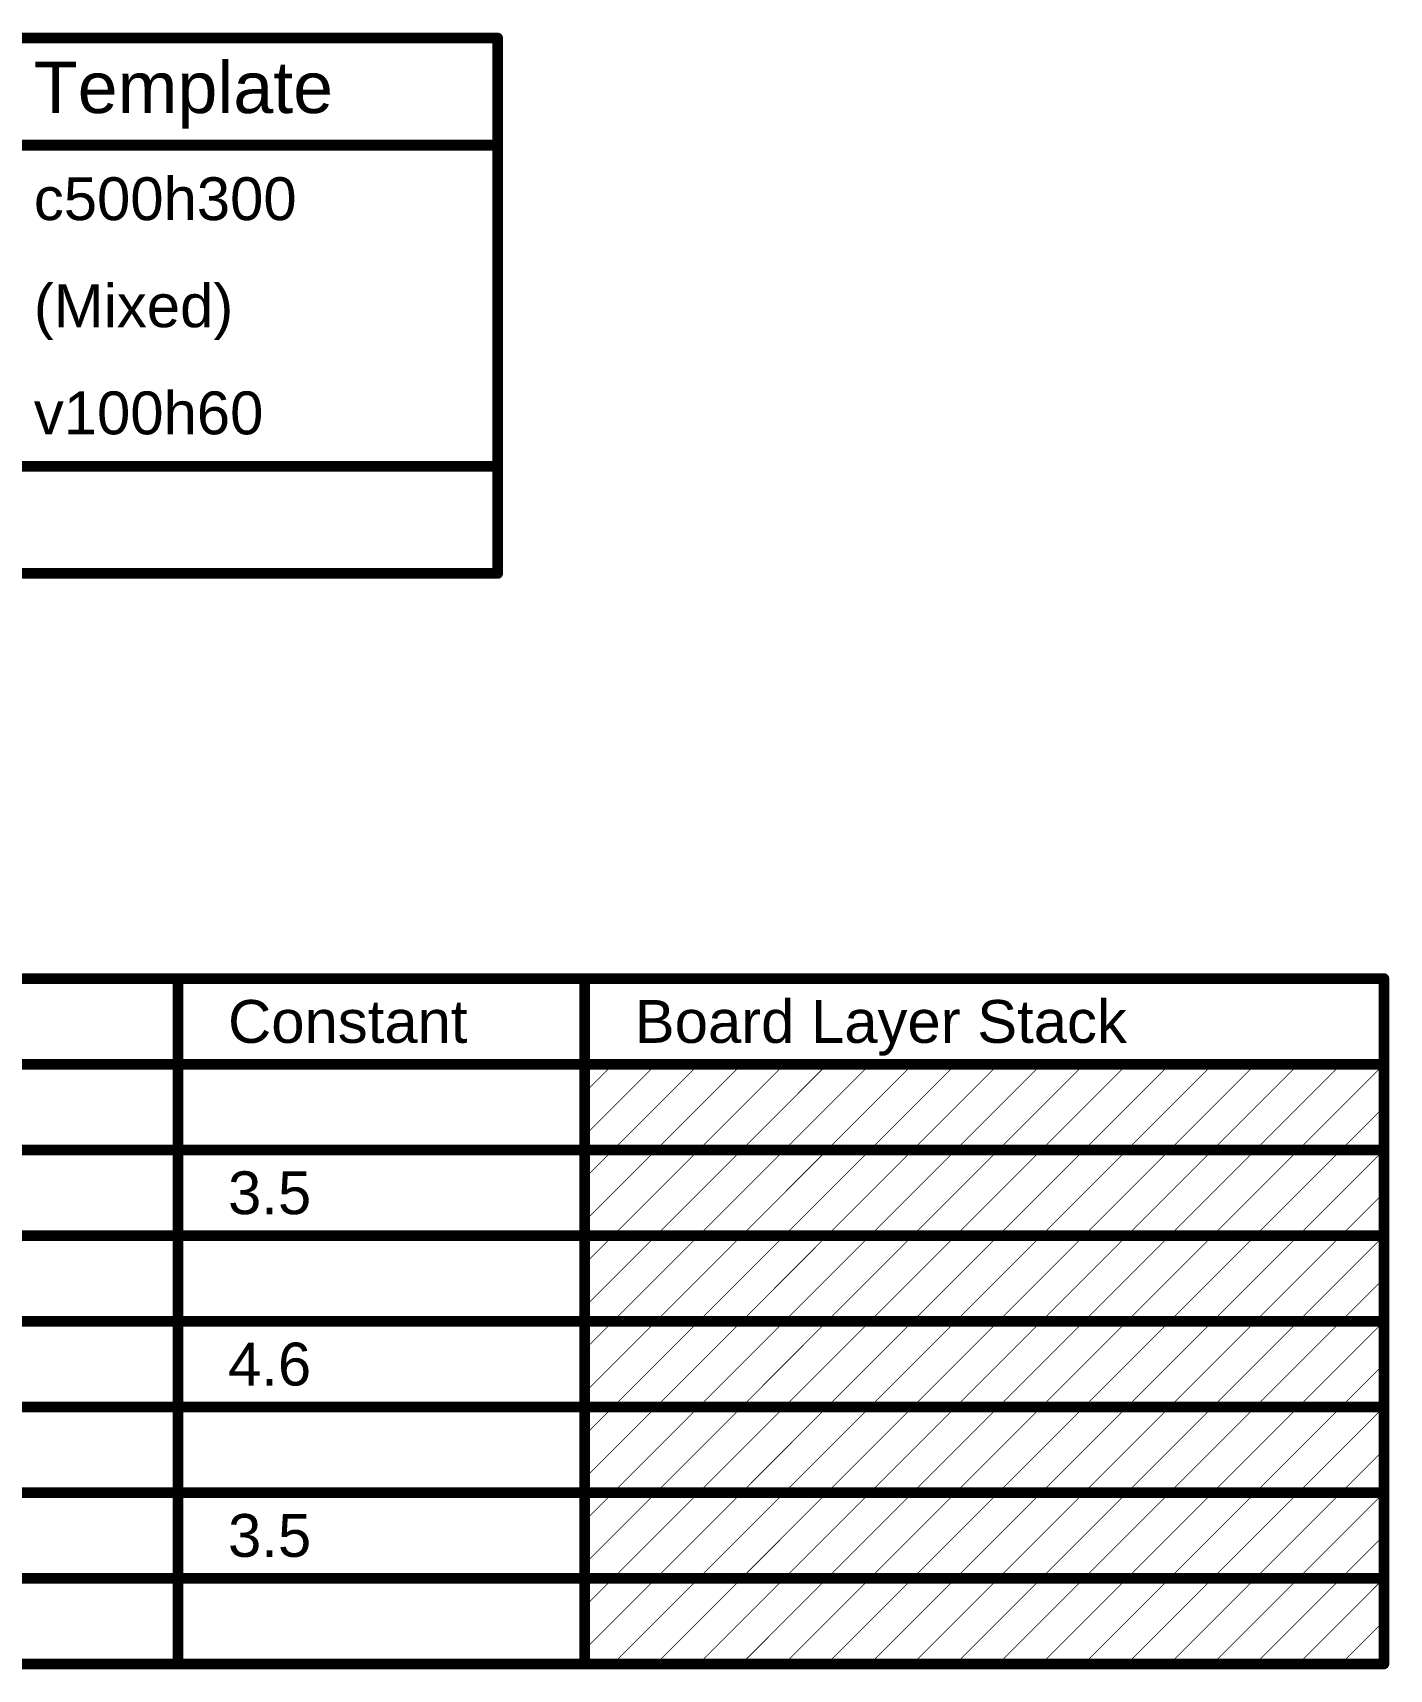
# Model space of a CAD drawing. Header units: inches. Extents: x -1 to 209, y -13 to 94.
# Drawn here: x 160.7 to 209, y 35.4 to 93.6 of the extents above; entities that cross this region are included whole.
import ezdxf

# ---------------------------------------------------------------- set-up
doc = ezdxf.new("R2010")
doc.units = ezdxf.units.IN
doc.layers.add('Drill Drawing', color=1, linetype='Continuous')
doc.layers.add('Fabrication', color=76, linetype='Continuous')
doc.styles.add('Arial', font='', dxfattribs={"height": 0.2})
doc.styles.get('Arial').set_extended_font_data('Arial')

msp = doc.modelspace()

# ---------------------------------------------------------------- linework, layer by layer
at = {"layer": 'Drill Drawing'}
for points in [[(-0.826, 93.409, 0.381, 0.381, 0), (177.231, 93.409, 0.381, 0.381, 0)], [(177.231, 74.359, 0.381, 0.381, 0), (177.231, 93.409, 0.381, 0.381, 0)], [(-0.826, 89.598, 0.381, 0.381, 0), (177.231, 89.598, 0.381, 0.381, 0)], [(-0.826, 78.168, 0.381, 0.381, 0), (177.231, 78.168, 0.381, 0.381, 0)], [(-0.826, 74.359, 0.381, 0.381, 0), (177.231, 74.359, 0.381, 0.381, 0)]]:
    msp.add_lwpolyline(points, format="xyseb", dxfattribs=at)
for points in [[(177.136, 93.409, 0.191, 0.191, 1), (177.326, 93.409, 0.191, 0.191, 1)], [(177.136, 93.409, 0.191, 0.191, 1), (177.326, 93.409, 0.191, 0.191, 1)], [(177.136, 89.598, 0.191, 0.191, 1), (177.326, 89.598, 0.191, 0.191, 1)], [(177.136, 78.168, 0.191, 0.191, 1), (177.326, 78.168, 0.191, 0.191, 1)], [(177.136, 74.359, 0.191, 0.191, 1), (177.326, 74.359, 0.191, 0.191, 1)], [(177.136, 74.359, 0.191, 0.191, 1), (177.326, 74.359, 0.191, 0.191, 1)]]:
    msp.add_lwpolyline(points, format="xyseb", close=True, dxfattribs=at)
at = {"layer": 'Fabrication'}
for points in [[(93.487, 59.944, 0.381, 0.381, 0), (208.772, 59.944, 0.381, 0.381, 0)], [(165.858, 35.56, 0.381, 0.381, 0), (165.858, 59.944, 0.381, 0.381, 0)], [(180.332, 35.56, 0.381, 0.381, 0), (180.332, 59.944, 0.381, 0.381, 0)], [(208.772, 35.56, 0.381, 0.381, 0), (208.772, 59.944, 0.381, 0.381, 0)], [(93.487, 56.896, 0.381, 0.381, 0), (208.772, 56.896, 0.381, 0.381, 0)], [(180.332, 55.888, 0.0254, 0.0254, 0), (181.34, 56.896, 0.0254, 0.0254, 0)], [(180.332, 54.364, 0.0254, 0.0254, 0), (182.864, 56.896, 0.0254, 0.0254, 0)], [(181.34, 53.848, 0.0254, 0.0254, 0), (184.388, 56.896, 0.0254, 0.0254, 0)], [(182.864, 53.848, 0.0254, 0.0254, 0), (185.912, 56.896, 0.0254, 0.0254, 0)], [(184.388, 53.848, 0.0254, 0.0254, 0), (187.436, 56.896, 0.0254, 0.0254, 0)], [(185.912, 53.848, 0.0254, 0.0254, 0), (188.96, 56.896, 0.0254, 0.0254, 0)], [(187.436, 53.848, 0.0254, 0.0254, 0), (190.484, 56.896, 0.0254, 0.0254, 0)], [(188.96, 53.848, 0.0254, 0.0254, 0), (192.008, 56.896, 0.0254, 0.0254, 0)], [(190.484, 53.848, 0.0254, 0.0254, 0), (193.532, 56.896, 0.0254, 0.0254, 0)], [(192.008, 53.848, 0.0254, 0.0254, 0), (195.056, 56.896, 0.0254, 0.0254, 0)], [(193.532, 53.848, 0.0254, 0.0254, 0), (196.58, 56.896, 0.0254, 0.0254, 0)], [(195.056, 53.848, 0.0254, 0.0254, 0), (198.104, 56.896, 0.0254, 0.0254, 0)], [(196.58, 53.848, 0.0254, 0.0254, 0), (199.628, 56.896, 0.0254, 0.0254, 0)], [(198.104, 53.848, 0.0254, 0.0254, 0), (201.152, 56.896, 0.0254, 0.0254, 0)], [(199.628, 53.848, 0.0254, 0.0254, 0), (202.676, 56.896, 0.0254, 0.0254, 0)], [(201.152, 53.848, 0.0254, 0.0254, 0), (204.2, 56.896, 0.0254, 0.0254, 0)], [(202.676, 53.848, 0.0254, 0.0254, 0), (205.724, 56.896, 0.0254, 0.0254, 0)], [(204.2, 53.848, 0.0254, 0.0254, 0), (207.248, 56.896, 0.0254, 0.0254, 0)], [(205.724, 53.848, 0.0254, 0.0254, 0), (208.772, 56.896, 0.0254, 0.0254, 0)], [(207.248, 53.848, 0.0254, 0.0254, 0), (208.772, 55.372, 0.0254, 0.0254, 0)], [(149.352, 53.848, 0.381, 0.381, 0), (165.858, 53.848, 0.381, 0.381, 0)], [(165.858, 53.848, 0.381, 0.381, 0), (180.332, 53.848, 0.381, 0.381, 0)], [(180.332, 53.848, 0.381, 0.381, 0), (208.772, 53.848, 0.381, 0.381, 0)], [(180.332, 52.84, 0.0254, 0.0254, 0), (181.34, 53.848, 0.0254, 0.0254, 0)], [(180.332, 51.316, 0.0254, 0.0254, 0), (182.864, 53.848, 0.0254, 0.0254, 0)], [(181.34, 50.8, 0.0254, 0.0254, 0), (184.388, 53.848, 0.0254, 0.0254, 0)], [(182.864, 50.8, 0.0254, 0.0254, 0), (185.912, 53.848, 0.0254, 0.0254, 0)], [(184.388, 50.8, 0.0254, 0.0254, 0), (187.436, 53.848, 0.0254, 0.0254, 0)], [(185.912, 50.8, 0.0254, 0.0254, 0), (188.96, 53.848, 0.0254, 0.0254, 0)], [(187.436, 50.8, 0.0254, 0.0254, 0), (190.484, 53.848, 0.0254, 0.0254, 0)], [(188.96, 50.8, 0.0254, 0.0254, 0), (192.008, 53.848, 0.0254, 0.0254, 0)], [(190.484, 50.8, 0.0254, 0.0254, 0), (193.532, 53.848, 0.0254, 0.0254, 0)], [(192.008, 50.8, 0.0254, 0.0254, 0), (195.056, 53.848, 0.0254, 0.0254, 0)], [(193.532, 50.8, 0.0254, 0.0254, 0), (196.58, 53.848, 0.0254, 0.0254, 0)], [(195.056, 50.8, 0.0254, 0.0254, 0), (198.104, 53.848, 0.0254, 0.0254, 0)], [(196.58, 50.8, 0.0254, 0.0254, 0), (199.628, 53.848, 0.0254, 0.0254, 0)], [(198.104, 50.8, 0.0254, 0.0254, 0), (201.152, 53.848, 0.0254, 0.0254, 0)], [(199.628, 50.8, 0.0254, 0.0254, 0), (202.676, 53.848, 0.0254, 0.0254, 0)], [(201.152, 50.8, 0.0254, 0.0254, 0), (204.2, 53.848, 0.0254, 0.0254, 0)], [(202.676, 50.8, 0.0254, 0.0254, 0), (205.724, 53.848, 0.0254, 0.0254, 0)], [(204.2, 50.8, 0.0254, 0.0254, 0), (207.248, 53.848, 0.0254, 0.0254, 0)], [(205.724, 50.8, 0.0254, 0.0254, 0), (208.772, 53.848, 0.0254, 0.0254, 0)], [(207.248, 50.8, 0.0254, 0.0254, 0), (208.772, 52.324, 0.0254, 0.0254, 0)], [(149.352, 50.8, 0.381, 0.381, 0), (165.858, 50.8, 0.381, 0.381, 0)], [(165.858, 50.8, 0.381, 0.381, 0), (180.332, 50.8, 0.381, 0.381, 0)], [(180.332, 50.8, 0.381, 0.381, 0), (208.772, 50.8, 0.381, 0.381, 0)], [(180.332, 49.792, 0.0254, 0.0254, 0), (181.34, 50.8, 0.0254, 0.0254, 0)], [(180.332, 48.268, 0.0254, 0.0254, 0), (182.864, 50.8, 0.0254, 0.0254, 0)], [(181.34, 47.752, 0.0254, 0.0254, 0), (184.388, 50.8, 0.0254, 0.0254, 0)], [(182.864, 47.752, 0.0254, 0.0254, 0), (185.912, 50.8, 0.0254, 0.0254, 0)], [(184.388, 47.752, 0.0254, 0.0254, 0), (187.436, 50.8, 0.0254, 0.0254, 0)], [(185.912, 47.752, 0.0254, 0.0254, 0), (188.96, 50.8, 0.0254, 0.0254, 0)], [(187.436, 47.752, 0.0254, 0.0254, 0), (190.484, 50.8, 0.0254, 0.0254, 0)], [(188.96, 47.752, 0.0254, 0.0254, 0), (192.008, 50.8, 0.0254, 0.0254, 0)], [(190.484, 47.752, 0.0254, 0.0254, 0), (193.532, 50.8, 0.0254, 0.0254, 0)], [(192.008, 47.752, 0.0254, 0.0254, 0), (195.056, 50.8, 0.0254, 0.0254, 0)], [(193.532, 47.752, 0.0254, 0.0254, 0), (196.58, 50.8, 0.0254, 0.0254, 0)], [(195.056, 47.752, 0.0254, 0.0254, 0), (198.104, 50.8, 0.0254, 0.0254, 0)], [(196.58, 47.752, 0.0254, 0.0254, 0), (199.628, 50.8, 0.0254, 0.0254, 0)], [(198.104, 47.752, 0.0254, 0.0254, 0), (201.152, 50.8, 0.0254, 0.0254, 0)], [(199.628, 47.752, 0.0254, 0.0254, 0), (202.676, 50.8, 0.0254, 0.0254, 0)], [(201.152, 47.752, 0.0254, 0.0254, 0), (204.2, 50.8, 0.0254, 0.0254, 0)], [(202.676, 47.752, 0.0254, 0.0254, 0), (205.724, 50.8, 0.0254, 0.0254, 0)], [(204.2, 47.752, 0.0254, 0.0254, 0), (207.248, 50.8, 0.0254, 0.0254, 0)], [(205.724, 47.752, 0.0254, 0.0254, 0), (208.772, 50.8, 0.0254, 0.0254, 0)], [(207.248, 47.752, 0.0254, 0.0254, 0), (208.772, 49.276, 0.0254, 0.0254, 0)], [(149.352, 47.752, 0.381, 0.381, 0), (165.858, 47.752, 0.381, 0.381, 0)], [(165.858, 47.752, 0.381, 0.381, 0), (180.332, 47.752, 0.381, 0.381, 0)], [(180.332, 47.752, 0.381, 0.381, 0), (208.772, 47.752, 0.381, 0.381, 0)], [(180.332, 46.744, 0.0254, 0.0254, 0), (181.34, 47.752, 0.0254, 0.0254, 0)], [(180.332, 45.22, 0.0254, 0.0254, 0), (182.864, 47.752, 0.0254, 0.0254, 0)], [(181.34, 44.704, 0.0254, 0.0254, 0), (184.388, 47.752, 0.0254, 0.0254, 0)], [(182.864, 44.704, 0.0254, 0.0254, 0), (185.912, 47.752, 0.0254, 0.0254, 0)], [(184.388, 44.704, 0.0254, 0.0254, 0), (187.436, 47.752, 0.0254, 0.0254, 0)], [(185.912, 44.704, 0.0254, 0.0254, 0), (188.96, 47.752, 0.0254, 0.0254, 0)], [(187.436, 44.704, 0.0254, 0.0254, 0), (190.484, 47.752, 0.0254, 0.0254, 0)], [(188.96, 44.704, 0.0254, 0.0254, 0), (192.008, 47.752, 0.0254, 0.0254, 0)], [(190.484, 44.704, 0.0254, 0.0254, 0), (193.532, 47.752, 0.0254, 0.0254, 0)], [(192.008, 44.704, 0.0254, 0.0254, 0), (195.056, 47.752, 0.0254, 0.0254, 0)], [(193.532, 44.704, 0.0254, 0.0254, 0), (196.58, 47.752, 0.0254, 0.0254, 0)], [(195.056, 44.704, 0.0254, 0.0254, 0), (198.104, 47.752, 0.0254, 0.0254, 0)], [(196.58, 44.704, 0.0254, 0.0254, 0), (199.628, 47.752, 0.0254, 0.0254, 0)], [(198.104, 44.704, 0.0254, 0.0254, 0), (201.152, 47.752, 0.0254, 0.0254, 0)], [(199.628, 44.704, 0.0254, 0.0254, 0), (202.676, 47.752, 0.0254, 0.0254, 0)], [(201.152, 44.704, 0.0254, 0.0254, 0), (204.2, 47.752, 0.0254, 0.0254, 0)], [(202.676, 44.704, 0.0254, 0.0254, 0), (205.724, 47.752, 0.0254, 0.0254, 0)], [(204.2, 44.704, 0.0254, 0.0254, 0), (207.248, 47.752, 0.0254, 0.0254, 0)], [(205.724, 44.704, 0.0254, 0.0254, 0), (208.772, 47.752, 0.0254, 0.0254, 0)], [(207.248, 44.704, 0.0254, 0.0254, 0), (208.772, 46.228, 0.0254, 0.0254, 0)], [(149.352, 44.704, 0.381, 0.381, 0), (165.858, 44.704, 0.381, 0.381, 0)], [(165.858, 44.704, 0.381, 0.381, 0), (180.332, 44.704, 0.381, 0.381, 0)], [(180.332, 44.704, 0.381, 0.381, 0), (208.772, 44.704, 0.381, 0.381, 0)], [(180.332, 43.696, 0.0254, 0.0254, 0), (181.34, 44.704, 0.0254, 0.0254, 0)], [(180.332, 42.172, 0.0254, 0.0254, 0), (182.864, 44.704, 0.0254, 0.0254, 0)], [(181.34, 41.656, 0.0254, 0.0254, 0), (184.388, 44.704, 0.0254, 0.0254, 0)], [(182.864, 41.656, 0.0254, 0.0254, 0), (185.912, 44.704, 0.0254, 0.0254, 0)], [(184.388, 41.656, 0.0254, 0.0254, 0), (187.436, 44.704, 0.0254, 0.0254, 0)], [(185.912, 41.656, 0.0254, 0.0254, 0), (188.96, 44.704, 0.0254, 0.0254, 0)], [(187.436, 41.656, 0.0254, 0.0254, 0), (190.484, 44.704, 0.0254, 0.0254, 0)], [(188.96, 41.656, 0.0254, 0.0254, 0), (192.008, 44.704, 0.0254, 0.0254, 0)], [(190.484, 41.656, 0.0254, 0.0254, 0), (193.532, 44.704, 0.0254, 0.0254, 0)], [(192.008, 41.656, 0.0254, 0.0254, 0), (195.056, 44.704, 0.0254, 0.0254, 0)], [(193.532, 41.656, 0.0254, 0.0254, 0), (196.58, 44.704, 0.0254, 0.0254, 0)], [(195.056, 41.656, 0.0254, 0.0254, 0), (198.104, 44.704, 0.0254, 0.0254, 0)], [(196.58, 41.656, 0.0254, 0.0254, 0), (199.628, 44.704, 0.0254, 0.0254, 0)], [(198.104, 41.656, 0.0254, 0.0254, 0), (201.152, 44.704, 0.0254, 0.0254, 0)], [(199.628, 41.656, 0.0254, 0.0254, 0), (202.676, 44.704, 0.0254, 0.0254, 0)], [(201.152, 41.656, 0.0254, 0.0254, 0), (204.2, 44.704, 0.0254, 0.0254, 0)], [(202.676, 41.656, 0.0254, 0.0254, 0), (205.724, 44.704, 0.0254, 0.0254, 0)], [(204.2, 41.656, 0.0254, 0.0254, 0), (207.248, 44.704, 0.0254, 0.0254, 0)], [(205.724, 41.656, 0.0254, 0.0254, 0), (208.772, 44.704, 0.0254, 0.0254, 0)], [(207.248, 41.656, 0.0254, 0.0254, 0), (208.772, 43.18, 0.0254, 0.0254, 0)], [(149.352, 41.656, 0.381, 0.381, 0), (165.858, 41.656, 0.381, 0.381, 0)], [(165.858, 41.656, 0.381, 0.381, 0), (180.332, 41.656, 0.381, 0.381, 0)], [(180.332, 41.656, 0.381, 0.381, 0), (208.772, 41.656, 0.381, 0.381, 0)], [(180.332, 40.648, 0.0254, 0.0254, 0), (181.34, 41.656, 0.0254, 0.0254, 0)], [(180.332, 39.124, 0.0254, 0.0254, 0), (182.864, 41.656, 0.0254, 0.0254, 0)], [(181.34, 38.608, 0.0254, 0.0254, 0), (184.388, 41.656, 0.0254, 0.0254, 0)], [(182.864, 38.608, 0.0254, 0.0254, 0), (185.912, 41.656, 0.0254, 0.0254, 0)], [(184.388, 38.608, 0.0254, 0.0254, 0), (187.436, 41.656, 0.0254, 0.0254, 0)], [(185.912, 38.608, 0.0254, 0.0254, 0), (188.96, 41.656, 0.0254, 0.0254, 0)], [(187.436, 38.608, 0.0254, 0.0254, 0), (190.484, 41.656, 0.0254, 0.0254, 0)], [(188.96, 38.608, 0.0254, 0.0254, 0), (192.008, 41.656, 0.0254, 0.0254, 0)], [(190.484, 38.608, 0.0254, 0.0254, 0), (193.532, 41.656, 0.0254, 0.0254, 0)], [(192.008, 38.608, 0.0254, 0.0254, 0), (195.056, 41.656, 0.0254, 0.0254, 0)], [(193.532, 38.608, 0.0254, 0.0254, 0), (196.58, 41.656, 0.0254, 0.0254, 0)], [(195.056, 38.608, 0.0254, 0.0254, 0), (198.104, 41.656, 0.0254, 0.0254, 0)], [(196.58, 38.608, 0.0254, 0.0254, 0), (199.628, 41.656, 0.0254, 0.0254, 0)], [(198.104, 38.608, 0.0254, 0.0254, 0), (201.152, 41.656, 0.0254, 0.0254, 0)], [(199.628, 38.608, 0.0254, 0.0254, 0), (202.676, 41.656, 0.0254, 0.0254, 0)], [(201.152, 38.608, 0.0254, 0.0254, 0), (204.2, 41.656, 0.0254, 0.0254, 0)], [(202.676, 38.608, 0.0254, 0.0254, 0), (205.724, 41.656, 0.0254, 0.0254, 0)], [(204.2, 38.608, 0.0254, 0.0254, 0), (207.248, 41.656, 0.0254, 0.0254, 0)], [(205.724, 38.608, 0.0254, 0.0254, 0), (208.772, 41.656, 0.0254, 0.0254, 0)], [(207.248, 38.608, 0.0254, 0.0254, 0), (208.772, 40.132, 0.0254, 0.0254, 0)], [(149.352, 38.608, 0.381, 0.381, 0), (165.858, 38.608, 0.381, 0.381, 0)], [(165.858, 38.608, 0.381, 0.381, 0), (180.332, 38.608, 0.381, 0.381, 0)], [(180.332, 38.608, 0.381, 0.381, 0), (208.772, 38.608, 0.381, 0.381, 0)], [(180.332, 37.6, 0.0254, 0.0254, 0), (181.34, 38.608, 0.0254, 0.0254, 0)], [(180.332, 36.076, 0.0254, 0.0254, 0), (182.864, 38.608, 0.0254, 0.0254, 0)], [(181.34, 35.56, 0.0254, 0.0254, 0), (184.388, 38.608, 0.0254, 0.0254, 0)], [(182.864, 35.56, 0.0254, 0.0254, 0), (185.912, 38.608, 0.0254, 0.0254, 0)], [(184.388, 35.56, 0.0254, 0.0254, 0), (187.436, 38.608, 0.0254, 0.0254, 0)], [(185.912, 35.56, 0.0254, 0.0254, 0), (188.96, 38.608, 0.0254, 0.0254, 0)], [(187.436, 35.56, 0.0254, 0.0254, 0), (190.484, 38.608, 0.0254, 0.0254, 0)], [(188.96, 35.56, 0.0254, 0.0254, 0), (192.008, 38.608, 0.0254, 0.0254, 0)], [(190.484, 35.56, 0.0254, 0.0254, 0), (193.532, 38.608, 0.0254, 0.0254, 0)], [(192.008, 35.56, 0.0254, 0.0254, 0), (195.056, 38.608, 0.0254, 0.0254, 0)], [(193.532, 35.56, 0.0254, 0.0254, 0), (196.58, 38.608, 0.0254, 0.0254, 0)], [(195.056, 35.56, 0.0254, 0.0254, 0), (198.104, 38.608, 0.0254, 0.0254, 0)], [(196.58, 35.56, 0.0254, 0.0254, 0), (199.628, 38.608, 0.0254, 0.0254, 0)], [(198.104, 35.56, 0.0254, 0.0254, 0), (201.152, 38.608, 0.0254, 0.0254, 0)], [(199.628, 35.56, 0.0254, 0.0254, 0), (202.676, 38.608, 0.0254, 0.0254, 0)], [(201.152, 35.56, 0.0254, 0.0254, 0), (204.2, 38.608, 0.0254, 0.0254, 0)], [(202.676, 35.56, 0.0254, 0.0254, 0), (205.724, 38.608, 0.0254, 0.0254, 0)], [(204.2, 35.56, 0.0254, 0.0254, 0), (207.248, 38.608, 0.0254, 0.0254, 0)], [(205.724, 35.56, 0.0254, 0.0254, 0), (208.772, 38.608, 0.0254, 0.0254, 0)], [(207.248, 35.56, 0.0254, 0.0254, 0), (208.772, 37.084, 0.0254, 0.0254, 0)], [(149.352, 35.56, 0.381, 0.381, 0), (165.858, 35.56, 0.381, 0.381, 0)], [(165.858, 35.56, 0.381, 0.381, 0), (180.332, 35.56, 0.381, 0.381, 0)], [(180.332, 35.56, 0.381, 0.381, 0), (208.772, 35.56, 0.381, 0.381, 0)]]:
    msp.add_lwpolyline(points, format="xyseb", dxfattribs=at)
for points in [[(165.763, 59.944, 0.191, 0.191, 1), (165.953, 59.944, 0.191, 0.191, 1)], [(180.237, 59.944, 0.191, 0.191, 1), (180.428, 59.944, 0.191, 0.191, 1)], [(208.677, 59.944, 0.191, 0.191, 1), (208.867, 59.944, 0.191, 0.191, 1)], [(208.677, 59.944, 0.191, 0.191, 1), (208.867, 59.944, 0.191, 0.191, 1)], [(208.677, 56.896, 0.191, 0.191, 1), (208.867, 56.896, 0.191, 0.191, 1)], [(181.334, 56.896, 0.0127, 0.0127, 1), (181.347, 56.896, 0.0127, 0.0127, 1)], [(182.858, 56.896, 0.0127, 0.0127, 1), (182.871, 56.896, 0.0127, 0.0127, 1)], [(184.382, 56.896, 0.0127, 0.0127, 1), (184.395, 56.896, 0.0127, 0.0127, 1)], [(185.906, 56.896, 0.0127, 0.0127, 1), (185.919, 56.896, 0.0127, 0.0127, 1)], [(187.43, 56.896, 0.0127, 0.0127, 1), (187.443, 56.896, 0.0127, 0.0127, 1)], [(188.954, 56.896, 0.0127, 0.0127, 1), (188.967, 56.896, 0.0127, 0.0127, 1)], [(190.478, 56.896, 0.0127, 0.0127, 1), (190.491, 56.896, 0.0127, 0.0127, 1)], [(192.002, 56.896, 0.0127, 0.0127, 1), (192.015, 56.896, 0.0127, 0.0127, 1)], [(193.526, 56.896, 0.0127, 0.0127, 1), (193.539, 56.896, 0.0127, 0.0127, 1)], [(195.05, 56.896, 0.0127, 0.0127, 1), (195.063, 56.896, 0.0127, 0.0127, 1)], [(196.574, 56.896, 0.0127, 0.0127, 1), (196.587, 56.896, 0.0127, 0.0127, 1)], [(198.098, 56.896, 0.0127, 0.0127, 1), (198.111, 56.896, 0.0127, 0.0127, 1)], [(199.622, 56.896, 0.0127, 0.0127, 1), (199.635, 56.896, 0.0127, 0.0127, 1)], [(201.146, 56.896, 0.0127, 0.0127, 1), (201.159, 56.896, 0.0127, 0.0127, 1)], [(202.67, 56.896, 0.0127, 0.0127, 1), (202.683, 56.896, 0.0127, 0.0127, 1)], [(204.194, 56.896, 0.0127, 0.0127, 1), (204.207, 56.896, 0.0127, 0.0127, 1)], [(205.718, 56.896, 0.0127, 0.0127, 1), (205.731, 56.896, 0.0127, 0.0127, 1)], [(207.242, 56.896, 0.0127, 0.0127, 1), (207.255, 56.896, 0.0127, 0.0127, 1)], [(208.766, 56.896, 0.0127, 0.0127, 1), (208.779, 56.896, 0.0127, 0.0127, 1)], [(180.326, 55.888, 0.0127, 0.0127, 1), (180.339, 55.888, 0.0127, 0.0127, 1)], [(208.766, 55.372, 0.0127, 0.0127, 1), (208.779, 55.372, 0.0127, 0.0127, 1)], [(180.326, 54.364, 0.0127, 0.0127, 1), (180.339, 54.364, 0.0127, 0.0127, 1)], [(165.763, 53.848, 0.191, 0.191, 1), (165.953, 53.848, 0.191, 0.191, 1)], [(165.763, 53.848, 0.191, 0.191, 1), (165.953, 53.848, 0.191, 0.191, 1)], [(180.237, 53.848, 0.191, 0.191, 1), (180.428, 53.848, 0.191, 0.191, 1)], [(180.237, 53.848, 0.191, 0.191, 1), (180.428, 53.848, 0.191, 0.191, 1)], [(181.334, 53.848, 0.0127, 0.0127, 1), (181.347, 53.848, 0.0127, 0.0127, 1)], [(181.334, 53.848, 0.0127, 0.0127, 1), (181.347, 53.848, 0.0127, 0.0127, 1)], [(182.858, 53.848, 0.0127, 0.0127, 1), (182.871, 53.848, 0.0127, 0.0127, 1)], [(182.858, 53.848, 0.0127, 0.0127, 1), (182.871, 53.848, 0.0127, 0.0127, 1)], [(184.382, 53.848, 0.0127, 0.0127, 1), (184.395, 53.848, 0.0127, 0.0127, 1)], [(184.382, 53.848, 0.0127, 0.0127, 1), (184.395, 53.848, 0.0127, 0.0127, 1)], [(185.906, 53.848, 0.0127, 0.0127, 1), (185.919, 53.848, 0.0127, 0.0127, 1)], [(185.906, 53.848, 0.0127, 0.0127, 1), (185.919, 53.848, 0.0127, 0.0127, 1)], [(187.43, 53.848, 0.0127, 0.0127, 1), (187.443, 53.848, 0.0127, 0.0127, 1)], [(187.43, 53.848, 0.0127, 0.0127, 1), (187.443, 53.848, 0.0127, 0.0127, 1)], [(188.954, 53.848, 0.0127, 0.0127, 1), (188.967, 53.848, 0.0127, 0.0127, 1)], [(188.954, 53.848, 0.0127, 0.0127, 1), (188.967, 53.848, 0.0127, 0.0127, 1)], [(190.478, 53.848, 0.0127, 0.0127, 1), (190.491, 53.848, 0.0127, 0.0127, 1)], [(190.478, 53.848, 0.0127, 0.0127, 1), (190.491, 53.848, 0.0127, 0.0127, 1)], [(192.002, 53.848, 0.0127, 0.0127, 1), (192.015, 53.848, 0.0127, 0.0127, 1)], [(192.002, 53.848, 0.0127, 0.0127, 1), (192.015, 53.848, 0.0127, 0.0127, 1)], [(193.526, 53.848, 0.0127, 0.0127, 1), (193.539, 53.848, 0.0127, 0.0127, 1)], [(193.526, 53.848, 0.0127, 0.0127, 1), (193.539, 53.848, 0.0127, 0.0127, 1)], [(195.05, 53.848, 0.0127, 0.0127, 1), (195.063, 53.848, 0.0127, 0.0127, 1)], [(195.05, 53.848, 0.0127, 0.0127, 1), (195.063, 53.848, 0.0127, 0.0127, 1)], [(196.574, 53.848, 0.0127, 0.0127, 1), (196.587, 53.848, 0.0127, 0.0127, 1)], [(196.574, 53.848, 0.0127, 0.0127, 1), (196.587, 53.848, 0.0127, 0.0127, 1)], [(198.098, 53.848, 0.0127, 0.0127, 1), (198.111, 53.848, 0.0127, 0.0127, 1)], [(198.098, 53.848, 0.0127, 0.0127, 1), (198.111, 53.848, 0.0127, 0.0127, 1)], [(199.622, 53.848, 0.0127, 0.0127, 1), (199.635, 53.848, 0.0127, 0.0127, 1)], [(199.622, 53.848, 0.0127, 0.0127, 1), (199.635, 53.848, 0.0127, 0.0127, 1)], [(201.146, 53.848, 0.0127, 0.0127, 1), (201.159, 53.848, 0.0127, 0.0127, 1)], [(201.146, 53.848, 0.0127, 0.0127, 1), (201.159, 53.848, 0.0127, 0.0127, 1)], [(202.67, 53.848, 0.0127, 0.0127, 1), (202.683, 53.848, 0.0127, 0.0127, 1)], [(202.67, 53.848, 0.0127, 0.0127, 1), (202.683, 53.848, 0.0127, 0.0127, 1)], [(204.194, 53.848, 0.0127, 0.0127, 1), (204.207, 53.848, 0.0127, 0.0127, 1)], [(204.194, 53.848, 0.0127, 0.0127, 1), (204.207, 53.848, 0.0127, 0.0127, 1)], [(205.718, 53.848, 0.0127, 0.0127, 1), (205.731, 53.848, 0.0127, 0.0127, 1)], [(205.718, 53.848, 0.0127, 0.0127, 1), (205.731, 53.848, 0.0127, 0.0127, 1)], [(207.242, 53.848, 0.0127, 0.0127, 1), (207.255, 53.848, 0.0127, 0.0127, 1)], [(207.242, 53.848, 0.0127, 0.0127, 1), (207.255, 53.848, 0.0127, 0.0127, 1)], [(208.677, 53.848, 0.191, 0.191, 1), (208.867, 53.848, 0.191, 0.191, 1)], [(208.766, 53.848, 0.0127, 0.0127, 1), (208.779, 53.848, 0.0127, 0.0127, 1)], [(180.326, 52.84, 0.0127, 0.0127, 1), (180.339, 52.84, 0.0127, 0.0127, 1)], [(208.766, 52.324, 0.0127, 0.0127, 1), (208.779, 52.324, 0.0127, 0.0127, 1)], [(180.326, 51.316, 0.0127, 0.0127, 1), (180.339, 51.316, 0.0127, 0.0127, 1)], [(165.763, 50.8, 0.191, 0.191, 1), (165.953, 50.8, 0.191, 0.191, 1)], [(165.763, 50.8, 0.191, 0.191, 1), (165.953, 50.8, 0.191, 0.191, 1)], [(180.237, 50.8, 0.191, 0.191, 1), (180.428, 50.8, 0.191, 0.191, 1)], [(180.237, 50.8, 0.191, 0.191, 1), (180.428, 50.8, 0.191, 0.191, 1)], [(181.334, 50.8, 0.0127, 0.0127, 1), (181.347, 50.8, 0.0127, 0.0127, 1)], [(181.334, 50.8, 0.0127, 0.0127, 1), (181.347, 50.8, 0.0127, 0.0127, 1)], [(182.858, 50.8, 0.0127, 0.0127, 1), (182.871, 50.8, 0.0127, 0.0127, 1)], [(182.858, 50.8, 0.0127, 0.0127, 1), (182.871, 50.8, 0.0127, 0.0127, 1)], [(184.382, 50.8, 0.0127, 0.0127, 1), (184.395, 50.8, 0.0127, 0.0127, 1)], [(184.382, 50.8, 0.0127, 0.0127, 1), (184.395, 50.8, 0.0127, 0.0127, 1)], [(185.906, 50.8, 0.0127, 0.0127, 1), (185.919, 50.8, 0.0127, 0.0127, 1)], [(185.906, 50.8, 0.0127, 0.0127, 1), (185.919, 50.8, 0.0127, 0.0127, 1)], [(187.43, 50.8, 0.0127, 0.0127, 1), (187.443, 50.8, 0.0127, 0.0127, 1)], [(187.43, 50.8, 0.0127, 0.0127, 1), (187.443, 50.8, 0.0127, 0.0127, 1)], [(188.954, 50.8, 0.0127, 0.0127, 1), (188.967, 50.8, 0.0127, 0.0127, 1)], [(188.954, 50.8, 0.0127, 0.0127, 1), (188.967, 50.8, 0.0127, 0.0127, 1)], [(190.478, 50.8, 0.0127, 0.0127, 1), (190.491, 50.8, 0.0127, 0.0127, 1)], [(190.478, 50.8, 0.0127, 0.0127, 1), (190.491, 50.8, 0.0127, 0.0127, 1)], [(192.002, 50.8, 0.0127, 0.0127, 1), (192.015, 50.8, 0.0127, 0.0127, 1)], [(192.002, 50.8, 0.0127, 0.0127, 1), (192.015, 50.8, 0.0127, 0.0127, 1)], [(193.526, 50.8, 0.0127, 0.0127, 1), (193.539, 50.8, 0.0127, 0.0127, 1)], [(193.526, 50.8, 0.0127, 0.0127, 1), (193.539, 50.8, 0.0127, 0.0127, 1)], [(195.05, 50.8, 0.0127, 0.0127, 1), (195.063, 50.8, 0.0127, 0.0127, 1)], [(195.05, 50.8, 0.0127, 0.0127, 1), (195.063, 50.8, 0.0127, 0.0127, 1)], [(196.574, 50.8, 0.0127, 0.0127, 1), (196.587, 50.8, 0.0127, 0.0127, 1)], [(196.574, 50.8, 0.0127, 0.0127, 1), (196.587, 50.8, 0.0127, 0.0127, 1)], [(198.098, 50.8, 0.0127, 0.0127, 1), (198.111, 50.8, 0.0127, 0.0127, 1)], [(198.098, 50.8, 0.0127, 0.0127, 1), (198.111, 50.8, 0.0127, 0.0127, 1)], [(199.622, 50.8, 0.0127, 0.0127, 1), (199.635, 50.8, 0.0127, 0.0127, 1)], [(199.622, 50.8, 0.0127, 0.0127, 1), (199.635, 50.8, 0.0127, 0.0127, 1)], [(201.146, 50.8, 0.0127, 0.0127, 1), (201.159, 50.8, 0.0127, 0.0127, 1)], [(201.146, 50.8, 0.0127, 0.0127, 1), (201.159, 50.8, 0.0127, 0.0127, 1)], [(202.67, 50.8, 0.0127, 0.0127, 1), (202.683, 50.8, 0.0127, 0.0127, 1)], [(202.67, 50.8, 0.0127, 0.0127, 1), (202.683, 50.8, 0.0127, 0.0127, 1)], [(204.194, 50.8, 0.0127, 0.0127, 1), (204.207, 50.8, 0.0127, 0.0127, 1)], [(204.194, 50.8, 0.0127, 0.0127, 1), (204.207, 50.8, 0.0127, 0.0127, 1)], [(205.718, 50.8, 0.0127, 0.0127, 1), (205.731, 50.8, 0.0127, 0.0127, 1)], [(205.718, 50.8, 0.0127, 0.0127, 1), (205.731, 50.8, 0.0127, 0.0127, 1)], [(207.242, 50.8, 0.0127, 0.0127, 1), (207.255, 50.8, 0.0127, 0.0127, 1)], [(207.242, 50.8, 0.0127, 0.0127, 1), (207.255, 50.8, 0.0127, 0.0127, 1)], [(208.677, 50.8, 0.191, 0.191, 1), (208.867, 50.8, 0.191, 0.191, 1)], [(208.766, 50.8, 0.0127, 0.0127, 1), (208.779, 50.8, 0.0127, 0.0127, 1)], [(180.326, 49.792, 0.0127, 0.0127, 1), (180.339, 49.792, 0.0127, 0.0127, 1)], [(208.766, 49.276, 0.0127, 0.0127, 1), (208.779, 49.276, 0.0127, 0.0127, 1)], [(165.763, 47.752, 0.191, 0.191, 1), (165.953, 47.752, 0.191, 0.191, 1)], [(165.763, 47.752, 0.191, 0.191, 1), (165.953, 47.752, 0.191, 0.191, 1)], [(180.237, 47.752, 0.191, 0.191, 1), (180.428, 47.752, 0.191, 0.191, 1)], [(180.237, 47.752, 0.191, 0.191, 1), (180.428, 47.752, 0.191, 0.191, 1)], [(180.326, 48.268, 0.0127, 0.0127, 1), (180.339, 48.268, 0.0127, 0.0127, 1)], [(181.334, 47.752, 0.0127, 0.0127, 1), (181.347, 47.752, 0.0127, 0.0127, 1)], [(181.334, 47.752, 0.0127, 0.0127, 1), (181.347, 47.752, 0.0127, 0.0127, 1)], [(182.858, 47.752, 0.0127, 0.0127, 1), (182.871, 47.752, 0.0127, 0.0127, 1)], [(182.858, 47.752, 0.0127, 0.0127, 1), (182.871, 47.752, 0.0127, 0.0127, 1)], [(184.382, 47.752, 0.0127, 0.0127, 1), (184.395, 47.752, 0.0127, 0.0127, 1)], [(184.382, 47.752, 0.0127, 0.0127, 1), (184.395, 47.752, 0.0127, 0.0127, 1)], [(185.906, 47.752, 0.0127, 0.0127, 1), (185.919, 47.752, 0.0127, 0.0127, 1)], [(185.906, 47.752, 0.0127, 0.0127, 1), (185.919, 47.752, 0.0127, 0.0127, 1)], [(187.43, 47.752, 0.0127, 0.0127, 1), (187.443, 47.752, 0.0127, 0.0127, 1)], [(187.43, 47.752, 0.0127, 0.0127, 1), (187.443, 47.752, 0.0127, 0.0127, 1)], [(188.954, 47.752, 0.0127, 0.0127, 1), (188.967, 47.752, 0.0127, 0.0127, 1)], [(188.954, 47.752, 0.0127, 0.0127, 1), (188.967, 47.752, 0.0127, 0.0127, 1)], [(190.478, 47.752, 0.0127, 0.0127, 1), (190.491, 47.752, 0.0127, 0.0127, 1)], [(190.478, 47.752, 0.0127, 0.0127, 1), (190.491, 47.752, 0.0127, 0.0127, 1)], [(192.002, 47.752, 0.0127, 0.0127, 1), (192.015, 47.752, 0.0127, 0.0127, 1)], [(192.002, 47.752, 0.0127, 0.0127, 1), (192.015, 47.752, 0.0127, 0.0127, 1)], [(193.526, 47.752, 0.0127, 0.0127, 1), (193.539, 47.752, 0.0127, 0.0127, 1)], [(193.526, 47.752, 0.0127, 0.0127, 1), (193.539, 47.752, 0.0127, 0.0127, 1)], [(195.05, 47.752, 0.0127, 0.0127, 1), (195.063, 47.752, 0.0127, 0.0127, 1)], [(195.05, 47.752, 0.0127, 0.0127, 1), (195.063, 47.752, 0.0127, 0.0127, 1)], [(196.574, 47.752, 0.0127, 0.0127, 1), (196.587, 47.752, 0.0127, 0.0127, 1)], [(196.574, 47.752, 0.0127, 0.0127, 1), (196.587, 47.752, 0.0127, 0.0127, 1)], [(198.098, 47.752, 0.0127, 0.0127, 1), (198.111, 47.752, 0.0127, 0.0127, 1)], [(198.098, 47.752, 0.0127, 0.0127, 1), (198.111, 47.752, 0.0127, 0.0127, 1)], [(199.622, 47.752, 0.0127, 0.0127, 1), (199.635, 47.752, 0.0127, 0.0127, 1)], [(199.622, 47.752, 0.0127, 0.0127, 1), (199.635, 47.752, 0.0127, 0.0127, 1)], [(201.146, 47.752, 0.0127, 0.0127, 1), (201.159, 47.752, 0.0127, 0.0127, 1)], [(201.146, 47.752, 0.0127, 0.0127, 1), (201.159, 47.752, 0.0127, 0.0127, 1)], [(202.67, 47.752, 0.0127, 0.0127, 1), (202.683, 47.752, 0.0127, 0.0127, 1)], [(202.67, 47.752, 0.0127, 0.0127, 1), (202.683, 47.752, 0.0127, 0.0127, 1)], [(204.194, 47.752, 0.0127, 0.0127, 1), (204.207, 47.752, 0.0127, 0.0127, 1)], [(204.194, 47.752, 0.0127, 0.0127, 1), (204.207, 47.752, 0.0127, 0.0127, 1)], [(205.718, 47.752, 0.0127, 0.0127, 1), (205.731, 47.752, 0.0127, 0.0127, 1)], [(205.718, 47.752, 0.0127, 0.0127, 1), (205.731, 47.752, 0.0127, 0.0127, 1)], [(207.242, 47.752, 0.0127, 0.0127, 1), (207.255, 47.752, 0.0127, 0.0127, 1)], [(207.242, 47.752, 0.0127, 0.0127, 1), (207.255, 47.752, 0.0127, 0.0127, 1)], [(208.677, 47.752, 0.191, 0.191, 1), (208.867, 47.752, 0.191, 0.191, 1)], [(208.766, 47.752, 0.0127, 0.0127, 1), (208.779, 47.752, 0.0127, 0.0127, 1)], [(180.326, 46.744, 0.0127, 0.0127, 1), (180.339, 46.744, 0.0127, 0.0127, 1)], [(208.766, 46.228, 0.0127, 0.0127, 1), (208.779, 46.228, 0.0127, 0.0127, 1)], [(165.763, 44.704, 0.191, 0.191, 1), (165.953, 44.704, 0.191, 0.191, 1)], [(165.763, 44.704, 0.191, 0.191, 1), (165.953, 44.704, 0.191, 0.191, 1)], [(180.237, 44.704, 0.191, 0.191, 1), (180.428, 44.704, 0.191, 0.191, 1)], [(180.237, 44.704, 0.191, 0.191, 1), (180.428, 44.704, 0.191, 0.191, 1)], [(180.326, 45.22, 0.0127, 0.0127, 1), (180.339, 45.22, 0.0127, 0.0127, 1)], [(208.677, 44.704, 0.191, 0.191, 1), (208.867, 44.704, 0.191, 0.191, 1)], [(181.334, 44.704, 0.0127, 0.0127, 1), (181.347, 44.704, 0.0127, 0.0127, 1)], [(181.334, 44.704, 0.0127, 0.0127, 1), (181.347, 44.704, 0.0127, 0.0127, 1)], [(182.858, 44.704, 0.0127, 0.0127, 1), (182.871, 44.704, 0.0127, 0.0127, 1)], [(182.858, 44.704, 0.0127, 0.0127, 1), (182.871, 44.704, 0.0127, 0.0127, 1)], [(184.382, 44.704, 0.0127, 0.0127, 1), (184.395, 44.704, 0.0127, 0.0127, 1)], [(184.382, 44.704, 0.0127, 0.0127, 1), (184.395, 44.704, 0.0127, 0.0127, 1)], [(185.906, 44.704, 0.0127, 0.0127, 1), (185.919, 44.704, 0.0127, 0.0127, 1)], [(185.906, 44.704, 0.0127, 0.0127, 1), (185.919, 44.704, 0.0127, 0.0127, 1)], [(187.43, 44.704, 0.0127, 0.0127, 1), (187.443, 44.704, 0.0127, 0.0127, 1)], [(187.43, 44.704, 0.0127, 0.0127, 1), (187.443, 44.704, 0.0127, 0.0127, 1)], [(188.954, 44.704, 0.0127, 0.0127, 1), (188.967, 44.704, 0.0127, 0.0127, 1)], [(188.954, 44.704, 0.0127, 0.0127, 1), (188.967, 44.704, 0.0127, 0.0127, 1)], [(190.478, 44.704, 0.0127, 0.0127, 1), (190.491, 44.704, 0.0127, 0.0127, 1)], [(190.478, 44.704, 0.0127, 0.0127, 1), (190.491, 44.704, 0.0127, 0.0127, 1)], [(192.002, 44.704, 0.0127, 0.0127, 1), (192.015, 44.704, 0.0127, 0.0127, 1)], [(192.002, 44.704, 0.0127, 0.0127, 1), (192.015, 44.704, 0.0127, 0.0127, 1)], [(193.526, 44.704, 0.0127, 0.0127, 1), (193.539, 44.704, 0.0127, 0.0127, 1)], [(193.526, 44.704, 0.0127, 0.0127, 1), (193.539, 44.704, 0.0127, 0.0127, 1)], [(195.05, 44.704, 0.0127, 0.0127, 1), (195.063, 44.704, 0.0127, 0.0127, 1)], [(195.05, 44.704, 0.0127, 0.0127, 1), (195.063, 44.704, 0.0127, 0.0127, 1)], [(196.574, 44.704, 0.0127, 0.0127, 1), (196.587, 44.704, 0.0127, 0.0127, 1)], [(196.574, 44.704, 0.0127, 0.0127, 1), (196.587, 44.704, 0.0127, 0.0127, 1)], [(198.098, 44.704, 0.0127, 0.0127, 1), (198.111, 44.704, 0.0127, 0.0127, 1)], [(198.098, 44.704, 0.0127, 0.0127, 1), (198.111, 44.704, 0.0127, 0.0127, 1)], [(199.622, 44.704, 0.0127, 0.0127, 1), (199.635, 44.704, 0.0127, 0.0127, 1)], [(199.622, 44.704, 0.0127, 0.0127, 1), (199.635, 44.704, 0.0127, 0.0127, 1)], [(201.146, 44.704, 0.0127, 0.0127, 1), (201.159, 44.704, 0.0127, 0.0127, 1)], [(201.146, 44.704, 0.0127, 0.0127, 1), (201.159, 44.704, 0.0127, 0.0127, 1)], [(202.67, 44.704, 0.0127, 0.0127, 1), (202.683, 44.704, 0.0127, 0.0127, 1)], [(202.67, 44.704, 0.0127, 0.0127, 1), (202.683, 44.704, 0.0127, 0.0127, 1)], [(204.194, 44.704, 0.0127, 0.0127, 1), (204.207, 44.704, 0.0127, 0.0127, 1)], [(204.194, 44.704, 0.0127, 0.0127, 1), (204.207, 44.704, 0.0127, 0.0127, 1)], [(205.718, 44.704, 0.0127, 0.0127, 1), (205.731, 44.704, 0.0127, 0.0127, 1)], [(205.718, 44.704, 0.0127, 0.0127, 1), (205.731, 44.704, 0.0127, 0.0127, 1)], [(207.242, 44.704, 0.0127, 0.0127, 1), (207.255, 44.704, 0.0127, 0.0127, 1)], [(207.242, 44.704, 0.0127, 0.0127, 1), (207.255, 44.704, 0.0127, 0.0127, 1)], [(208.766, 44.704, 0.0127, 0.0127, 1), (208.779, 44.704, 0.0127, 0.0127, 1)], [(180.326, 43.696, 0.0127, 0.0127, 1), (180.339, 43.696, 0.0127, 0.0127, 1)], [(208.766, 43.18, 0.0127, 0.0127, 1), (208.779, 43.18, 0.0127, 0.0127, 1)], [(180.326, 42.172, 0.0127, 0.0127, 1), (180.339, 42.172, 0.0127, 0.0127, 1)], [(165.763, 41.656, 0.191, 0.191, 1), (165.953, 41.656, 0.191, 0.191, 1)], [(165.763, 41.656, 0.191, 0.191, 1), (165.953, 41.656, 0.191, 0.191, 1)], [(180.237, 41.656, 0.191, 0.191, 1), (180.428, 41.656, 0.191, 0.191, 1)], [(180.237, 41.656, 0.191, 0.191, 1), (180.428, 41.656, 0.191, 0.191, 1)], [(181.334, 41.656, 0.0127, 0.0127, 1), (181.347, 41.656, 0.0127, 0.0127, 1)], [(181.334, 41.656, 0.0127, 0.0127, 1), (181.347, 41.656, 0.0127, 0.0127, 1)], [(182.858, 41.656, 0.0127, 0.0127, 1), (182.871, 41.656, 0.0127, 0.0127, 1)], [(182.858, 41.656, 0.0127, 0.0127, 1), (182.871, 41.656, 0.0127, 0.0127, 1)], [(184.382, 41.656, 0.0127, 0.0127, 1), (184.395, 41.656, 0.0127, 0.0127, 1)], [(184.382, 41.656, 0.0127, 0.0127, 1), (184.395, 41.656, 0.0127, 0.0127, 1)], [(185.906, 41.656, 0.0127, 0.0127, 1), (185.919, 41.656, 0.0127, 0.0127, 1)], [(185.906, 41.656, 0.0127, 0.0127, 1), (185.919, 41.656, 0.0127, 0.0127, 1)], [(187.43, 41.656, 0.0127, 0.0127, 1), (187.443, 41.656, 0.0127, 0.0127, 1)], [(187.43, 41.656, 0.0127, 0.0127, 1), (187.443, 41.656, 0.0127, 0.0127, 1)], [(188.954, 41.656, 0.0127, 0.0127, 1), (188.967, 41.656, 0.0127, 0.0127, 1)], [(188.954, 41.656, 0.0127, 0.0127, 1), (188.967, 41.656, 0.0127, 0.0127, 1)], [(190.478, 41.656, 0.0127, 0.0127, 1), (190.491, 41.656, 0.0127, 0.0127, 1)], [(190.478, 41.656, 0.0127, 0.0127, 1), (190.491, 41.656, 0.0127, 0.0127, 1)], [(192.002, 41.656, 0.0127, 0.0127, 1), (192.015, 41.656, 0.0127, 0.0127, 1)], [(192.002, 41.656, 0.0127, 0.0127, 1), (192.015, 41.656, 0.0127, 0.0127, 1)], [(193.526, 41.656, 0.0127, 0.0127, 1), (193.539, 41.656, 0.0127, 0.0127, 1)], [(193.526, 41.656, 0.0127, 0.0127, 1), (193.539, 41.656, 0.0127, 0.0127, 1)], [(195.05, 41.656, 0.0127, 0.0127, 1), (195.063, 41.656, 0.0127, 0.0127, 1)], [(195.05, 41.656, 0.0127, 0.0127, 1), (195.063, 41.656, 0.0127, 0.0127, 1)], [(196.574, 41.656, 0.0127, 0.0127, 1), (196.587, 41.656, 0.0127, 0.0127, 1)], [(196.574, 41.656, 0.0127, 0.0127, 1), (196.587, 41.656, 0.0127, 0.0127, 1)], [(198.098, 41.656, 0.0127, 0.0127, 1), (198.111, 41.656, 0.0127, 0.0127, 1)], [(198.098, 41.656, 0.0127, 0.0127, 1), (198.111, 41.656, 0.0127, 0.0127, 1)], [(199.622, 41.656, 0.0127, 0.0127, 1), (199.635, 41.656, 0.0127, 0.0127, 1)], [(199.622, 41.656, 0.0127, 0.0127, 1), (199.635, 41.656, 0.0127, 0.0127, 1)], [(201.146, 41.656, 0.0127, 0.0127, 1), (201.159, 41.656, 0.0127, 0.0127, 1)], [(201.146, 41.656, 0.0127, 0.0127, 1), (201.159, 41.656, 0.0127, 0.0127, 1)], [(202.67, 41.656, 0.0127, 0.0127, 1), (202.683, 41.656, 0.0127, 0.0127, 1)], [(202.67, 41.656, 0.0127, 0.0127, 1), (202.683, 41.656, 0.0127, 0.0127, 1)], [(204.194, 41.656, 0.0127, 0.0127, 1), (204.207, 41.656, 0.0127, 0.0127, 1)], [(204.194, 41.656, 0.0127, 0.0127, 1), (204.207, 41.656, 0.0127, 0.0127, 1)], [(205.718, 41.656, 0.0127, 0.0127, 1), (205.731, 41.656, 0.0127, 0.0127, 1)], [(205.718, 41.656, 0.0127, 0.0127, 1), (205.731, 41.656, 0.0127, 0.0127, 1)], [(207.242, 41.656, 0.0127, 0.0127, 1), (207.255, 41.656, 0.0127, 0.0127, 1)], [(207.242, 41.656, 0.0127, 0.0127, 1), (207.255, 41.656, 0.0127, 0.0127, 1)], [(208.677, 41.656, 0.191, 0.191, 1), (208.867, 41.656, 0.191, 0.191, 1)], [(208.766, 41.656, 0.0127, 0.0127, 1), (208.779, 41.656, 0.0127, 0.0127, 1)], [(180.326, 40.648, 0.0127, 0.0127, 1), (180.339, 40.648, 0.0127, 0.0127, 1)], [(208.766, 40.132, 0.0127, 0.0127, 1), (208.779, 40.132, 0.0127, 0.0127, 1)], [(180.326, 39.124, 0.0127, 0.0127, 1), (180.339, 39.124, 0.0127, 0.0127, 1)], [(165.763, 38.608, 0.191, 0.191, 1), (165.953, 38.608, 0.191, 0.191, 1)], [(165.763, 38.608, 0.191, 0.191, 1), (165.953, 38.608, 0.191, 0.191, 1)], [(180.237, 38.608, 0.191, 0.191, 1), (180.428, 38.608, 0.191, 0.191, 1)], [(180.237, 38.608, 0.191, 0.191, 1), (180.428, 38.608, 0.191, 0.191, 1)], [(181.334, 38.608, 0.0127, 0.0127, 1), (181.347, 38.608, 0.0127, 0.0127, 1)], [(181.334, 38.608, 0.0127, 0.0127, 1), (181.347, 38.608, 0.0127, 0.0127, 1)], [(182.858, 38.608, 0.0127, 0.0127, 1), (182.871, 38.608, 0.0127, 0.0127, 1)], [(182.858, 38.608, 0.0127, 0.0127, 1), (182.871, 38.608, 0.0127, 0.0127, 1)], [(184.382, 38.608, 0.0127, 0.0127, 1), (184.395, 38.608, 0.0127, 0.0127, 1)], [(184.382, 38.608, 0.0127, 0.0127, 1), (184.395, 38.608, 0.0127, 0.0127, 1)], [(185.906, 38.608, 0.0127, 0.0127, 1), (185.919, 38.608, 0.0127, 0.0127, 1)], [(185.906, 38.608, 0.0127, 0.0127, 1), (185.919, 38.608, 0.0127, 0.0127, 1)], [(187.43, 38.608, 0.0127, 0.0127, 1), (187.443, 38.608, 0.0127, 0.0127, 1)], [(187.43, 38.608, 0.0127, 0.0127, 1), (187.443, 38.608, 0.0127, 0.0127, 1)], [(188.954, 38.608, 0.0127, 0.0127, 1), (188.967, 38.608, 0.0127, 0.0127, 1)], [(188.954, 38.608, 0.0127, 0.0127, 1), (188.967, 38.608, 0.0127, 0.0127, 1)], [(190.478, 38.608, 0.0127, 0.0127, 1), (190.491, 38.608, 0.0127, 0.0127, 1)], [(190.478, 38.608, 0.0127, 0.0127, 1), (190.491, 38.608, 0.0127, 0.0127, 1)], [(192.002, 38.608, 0.0127, 0.0127, 1), (192.015, 38.608, 0.0127, 0.0127, 1)], [(192.002, 38.608, 0.0127, 0.0127, 1), (192.015, 38.608, 0.0127, 0.0127, 1)], [(193.526, 38.608, 0.0127, 0.0127, 1), (193.539, 38.608, 0.0127, 0.0127, 1)], [(193.526, 38.608, 0.0127, 0.0127, 1), (193.539, 38.608, 0.0127, 0.0127, 1)], [(195.05, 38.608, 0.0127, 0.0127, 1), (195.063, 38.608, 0.0127, 0.0127, 1)], [(195.05, 38.608, 0.0127, 0.0127, 1), (195.063, 38.608, 0.0127, 0.0127, 1)], [(196.574, 38.608, 0.0127, 0.0127, 1), (196.587, 38.608, 0.0127, 0.0127, 1)], [(196.574, 38.608, 0.0127, 0.0127, 1), (196.587, 38.608, 0.0127, 0.0127, 1)], [(198.098, 38.608, 0.0127, 0.0127, 1), (198.111, 38.608, 0.0127, 0.0127, 1)], [(198.098, 38.608, 0.0127, 0.0127, 1), (198.111, 38.608, 0.0127, 0.0127, 1)], [(199.622, 38.608, 0.0127, 0.0127, 1), (199.635, 38.608, 0.0127, 0.0127, 1)], [(199.622, 38.608, 0.0127, 0.0127, 1), (199.635, 38.608, 0.0127, 0.0127, 1)], [(201.146, 38.608, 0.0127, 0.0127, 1), (201.159, 38.608, 0.0127, 0.0127, 1)], [(201.146, 38.608, 0.0127, 0.0127, 1), (201.159, 38.608, 0.0127, 0.0127, 1)], [(202.67, 38.608, 0.0127, 0.0127, 1), (202.683, 38.608, 0.0127, 0.0127, 1)], [(202.67, 38.608, 0.0127, 0.0127, 1), (202.683, 38.608, 0.0127, 0.0127, 1)], [(204.194, 38.608, 0.0127, 0.0127, 1), (204.207, 38.608, 0.0127, 0.0127, 1)], [(204.194, 38.608, 0.0127, 0.0127, 1), (204.207, 38.608, 0.0127, 0.0127, 1)], [(205.718, 38.608, 0.0127, 0.0127, 1), (205.731, 38.608, 0.0127, 0.0127, 1)], [(205.718, 38.608, 0.0127, 0.0127, 1), (205.731, 38.608, 0.0127, 0.0127, 1)], [(207.242, 38.608, 0.0127, 0.0127, 1), (207.255, 38.608, 0.0127, 0.0127, 1)], [(207.242, 38.608, 0.0127, 0.0127, 1), (207.255, 38.608, 0.0127, 0.0127, 1)], [(208.677, 38.608, 0.191, 0.191, 1), (208.867, 38.608, 0.191, 0.191, 1)], [(208.766, 38.608, 0.0127, 0.0127, 1), (208.779, 38.608, 0.0127, 0.0127, 1)], [(180.326, 37.6, 0.0127, 0.0127, 1), (180.339, 37.6, 0.0127, 0.0127, 1)], [(208.766, 37.084, 0.0127, 0.0127, 1), (208.779, 37.084, 0.0127, 0.0127, 1)], [(165.763, 35.56, 0.191, 0.191, 1), (165.953, 35.56, 0.191, 0.191, 1)], [(165.763, 35.56, 0.191, 0.191, 1), (165.953, 35.56, 0.191, 0.191, 1)], [(165.763, 35.56, 0.191, 0.191, 1), (165.953, 35.56, 0.191, 0.191, 1)], [(180.237, 35.56, 0.191, 0.191, 1), (180.428, 35.56, 0.191, 0.191, 1)], [(180.237, 35.56, 0.191, 0.191, 1), (180.428, 35.56, 0.191, 0.191, 1)], [(180.237, 35.56, 0.191, 0.191, 1), (180.428, 35.56, 0.191, 0.191, 1)], [(180.326, 36.076, 0.0127, 0.0127, 1), (180.339, 36.076, 0.0127, 0.0127, 1)], [(181.334, 35.56, 0.0127, 0.0127, 1), (181.347, 35.56, 0.0127, 0.0127, 1)], [(182.858, 35.56, 0.0127, 0.0127, 1), (182.871, 35.56, 0.0127, 0.0127, 1)], [(184.382, 35.56, 0.0127, 0.0127, 1), (184.395, 35.56, 0.0127, 0.0127, 1)], [(185.906, 35.56, 0.0127, 0.0127, 1), (185.919, 35.56, 0.0127, 0.0127, 1)], [(187.43, 35.56, 0.0127, 0.0127, 1), (187.443, 35.56, 0.0127, 0.0127, 1)], [(188.954, 35.56, 0.0127, 0.0127, 1), (188.967, 35.56, 0.0127, 0.0127, 1)], [(190.478, 35.56, 0.0127, 0.0127, 1), (190.491, 35.56, 0.0127, 0.0127, 1)], [(192.002, 35.56, 0.0127, 0.0127, 1), (192.015, 35.56, 0.0127, 0.0127, 1)], [(193.526, 35.56, 0.0127, 0.0127, 1), (193.539, 35.56, 0.0127, 0.0127, 1)], [(195.05, 35.56, 0.0127, 0.0127, 1), (195.063, 35.56, 0.0127, 0.0127, 1)], [(196.574, 35.56, 0.0127, 0.0127, 1), (196.587, 35.56, 0.0127, 0.0127, 1)], [(198.098, 35.56, 0.0127, 0.0127, 1), (198.111, 35.56, 0.0127, 0.0127, 1)], [(199.622, 35.56, 0.0127, 0.0127, 1), (199.635, 35.56, 0.0127, 0.0127, 1)], [(201.146, 35.56, 0.0127, 0.0127, 1), (201.159, 35.56, 0.0127, 0.0127, 1)], [(202.67, 35.56, 0.0127, 0.0127, 1), (202.683, 35.56, 0.0127, 0.0127, 1)], [(204.194, 35.56, 0.0127, 0.0127, 1), (204.207, 35.56, 0.0127, 0.0127, 1)], [(205.718, 35.56, 0.0127, 0.0127, 1), (205.731, 35.56, 0.0127, 0.0127, 1)], [(207.242, 35.56, 0.0127, 0.0127, 1), (207.255, 35.56, 0.0127, 0.0127, 1)], [(208.677, 35.56, 0.191, 0.191, 1), (208.867, 35.56, 0.191, 0.191, 1)], [(208.677, 35.56, 0.191, 0.191, 1), (208.867, 35.56, 0.191, 0.191, 1)]]:
    msp.add_lwpolyline(points, format="xyseb", close=True, dxfattribs=at)

# ---------------------------------------------------------------- texts
at = {"layer": 'Drill Drawing', "style": 'Arial'}
for s, height, p in [('Template', 1.8288, (160.725, 90.741)), ('c500h300', 1.524, (160.725, 86.931)), ('(Mixed)', 1.524, (160.725, 83.121)), ('v100h60', 1.524, (160.725, 79.311))]:
    msp.add_text(s, height=height, dxfattribs=at).set_placement(p)
at = {"layer": 'Fabrication', "style": 'Arial'}
for s, p in [('Constant', (167.636, 57.658)), ('Board Layer Stack', (182.11, 57.658)), ('3.5', (167.636, 51.562)), ('4.6', (167.636, 45.466)), ('3.5', (167.636, 39.37))]:
    msp.add_text(s, height=1.524, dxfattribs=at).set_placement(p)

doc.saveas('drawing.dxf')
